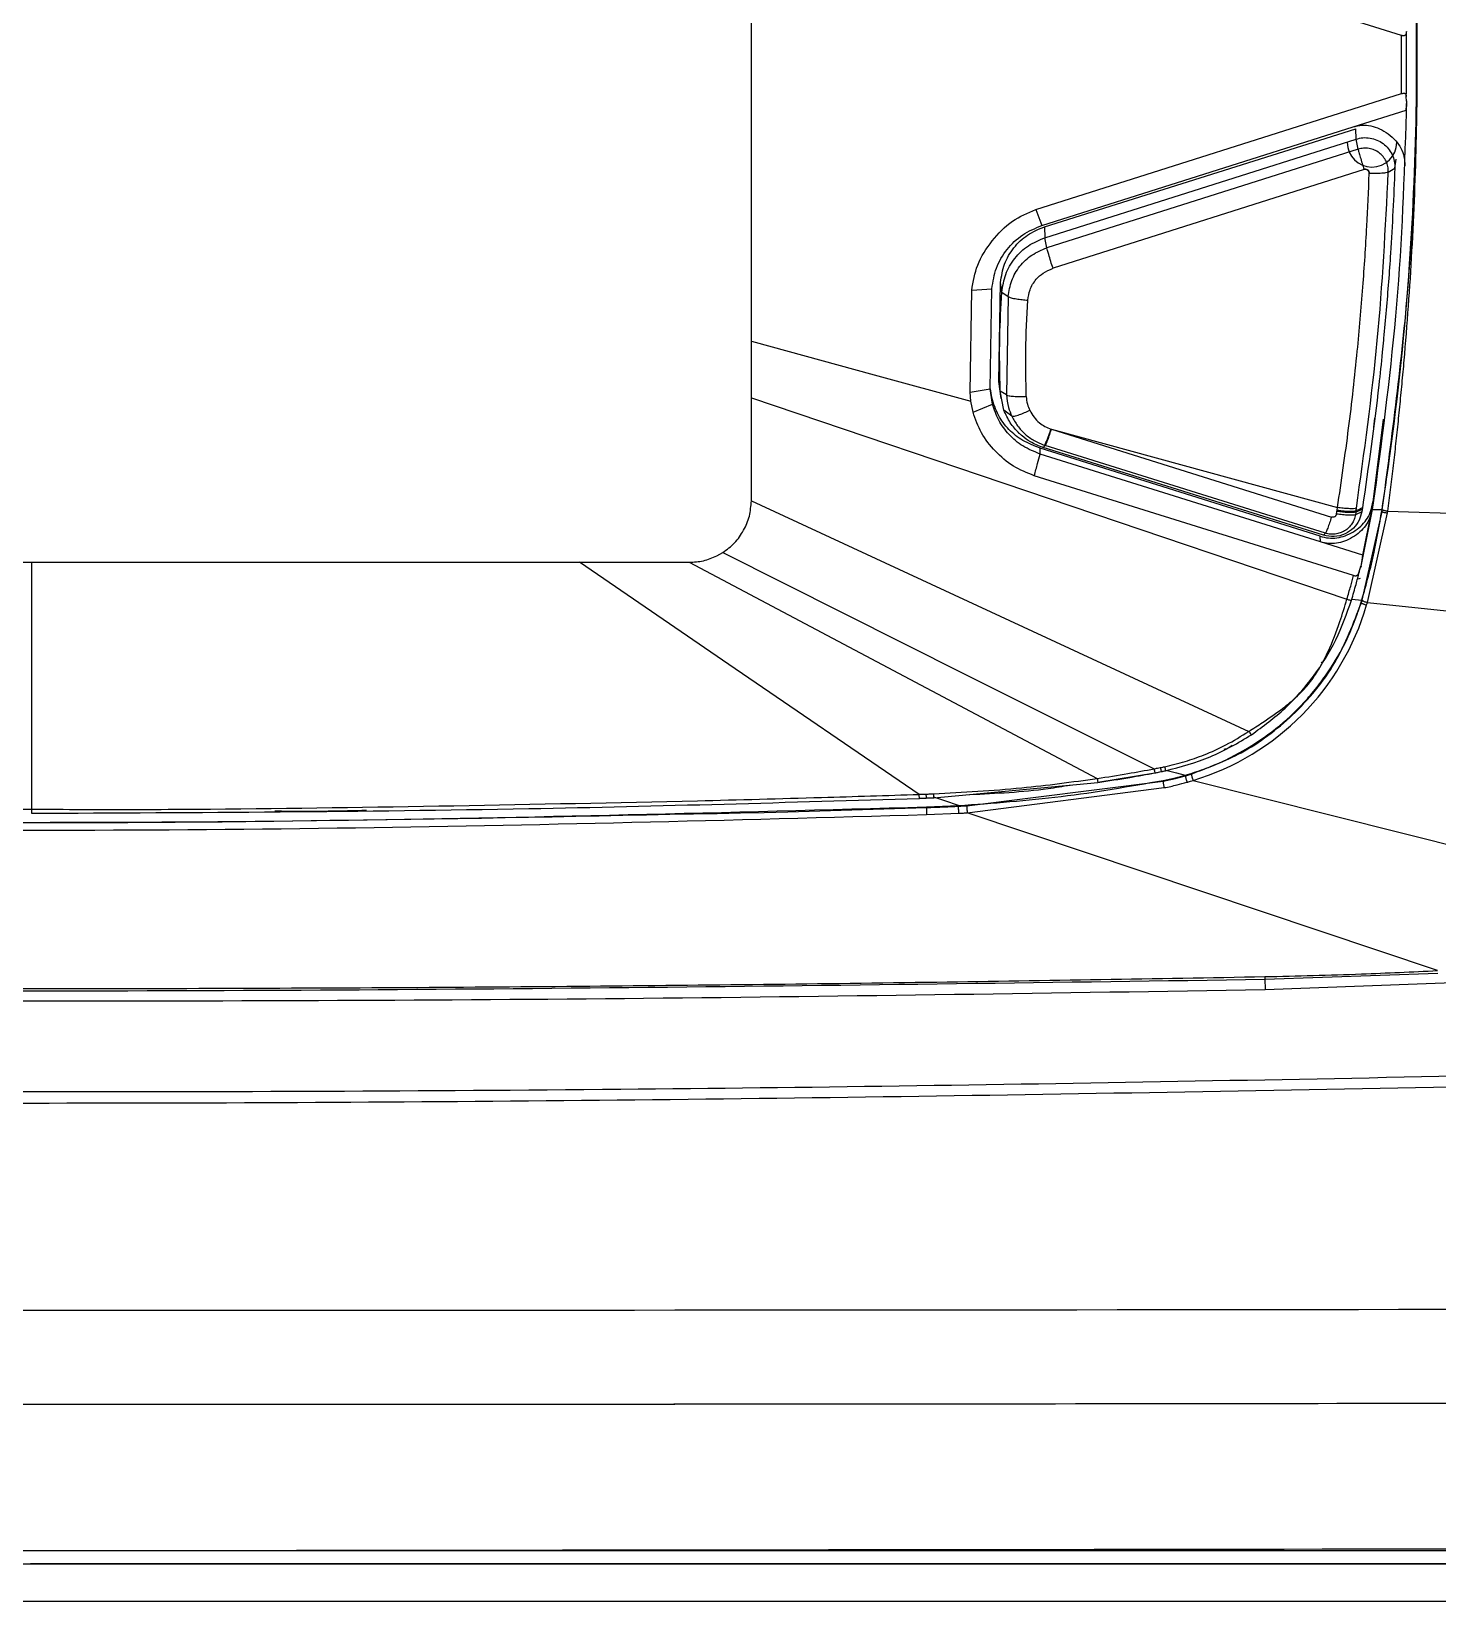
# Model space of a CAD drawing. Extents: x 412 to 492, y 622 to 766.
# Drawn here: x 452.147 to 454.979, y 642.759 to 645.922 of the extents above; entities that cross this region are included whole.
import ezdxf

# ---------------------------------------------------------------- set-up
doc = ezdxf.new("R2010")
doc.units = 0
doc.header["$MEASUREMENT"] = 0
doc.layers.add('1', color=4, linetype='Continuous')
doc.layers.add('GEOMETRY', color=4, linetype='Continuous', lineweight=25)

# ---------------------------------------------------------------- blocks, each defined once
blk = doc.blocks.new('2024 Beam 220V LL')
at = {"layer": 'GEOMETRY'}
for p, q in [((41.644, 2.5391), (41.644, 3.6623)), ((42.9535, 3.1551), (42.2923, 3.3625)), ((42.217, 2.8045), (42.9534, 3.0379)), ((42.9631, 3.0049), (42.964, 3.0231)), ((42.9635, 3.023), (42.9632, 3.0324)), ((42.8558, 2.9709), (42.9631, 3.0049)), ((42.229, 2.7721), (42.8558, 2.9709)), ((42.2345, 2.7696), (42.8613, 2.9668)), ((42.2353, 2.7477), (42.862, 2.9463)), ((42.862, 2.9463), (42.8613, 2.9668)), ((42.8659, 2.9259), (42.862, 2.9463)), ((42.8659, 2.9259), (42.2392, 2.7273)), ((42.8782, 2.8847), (42.2516, 2.686)), ((42.9269, 2.8799), (42.9401, 2.8877)), ((42.9401, 2.8877), (42.9424, 2.9058)), ((42.217, 2.8045), (42.229, 2.7721)), ((42.2345, 2.7696), (42.2353, 2.7477)), ((42.2392, 2.7273), (42.2353, 2.7477)), ((42.1427, 2.4582), (42.146, 2.6577)), ((42.1485, 2.6378), (42.146, 2.6577)), ((42.0846, 2.4363), (42.088, 2.6417)), ((42.088, 2.6417), (42.1285, 2.6447)), ((42.1252, 2.4435), (42.1285, 2.6447)), ((42.1485, 2.6378), (42.1613, 2.6289)), ((42.1613, 2.6289), (42.1581, 2.4309)), ((41.644, 2.4248), (41.644, 2.5391)), ((42.0846, 2.4363), (42.1252, 2.4435)), ((42.0861, 2.4182), (42.0846, 2.4363)), ((42.1298, 2.4122), (42.1252, 2.4435)), ((42.1252, 2.4435), (42.1252, 2.4435)), ((42.1282, 2.4254), (42.1256, 2.4429)), ((42.1452, 2.4385), (42.1427, 2.4582)), ((42.1441, 2.443), (42.1466, 2.4234)), ((42.1581, 2.4309), (42.1452, 2.4385)), ((42.1527, 2.4), (42.1452, 2.4385)), ((41.644, 2.2175), (41.644, 2.4248)), ((41.644, 2.4248), (42.8436, 2.0194)), ((42.0905, 2.396), (42.0861, 2.4182)), ((42.0905, 2.396), (42.1298, 2.4122)), ((42.1688, 2.3878), (42.1527, 2.4)), ((42.9166, 2.3819), (42.8957, 2.2153)), ((42.8977, 2.3661), (42.9, 2.3839)), ((42.2475, 2.3619), (42.2484, 2.3616)), ((42.2484, 2.3616), (42.8247, 2.2041)), ((42.2484, 2.3616), (42.8124, 2.1848)), ((42.2257, 2.3117), (42.2258, 2.3238)), ((42.79, 2.1348), (42.2257, 2.3117)), ((42.7894, 2.1461), (42.2258, 2.3238)), ((42.2321, 2.325), (42.2361, 2.3291)), ((42.7961, 2.1482), (42.2321, 2.325)), ((42.8001, 2.1523), (42.2361, 2.3291)), ((42.8567, 2.0668), (42.2139, 2.2682)), ((42.8949, 2.2004), (42.903, 2.2544)), ((41.644, 2.2175), (42.6459, 1.753)), ((42.8957, 2.2153), (42.8941, 2.203)), ((42.8949, 2.2105), (42.8957, 2.2153)), ((42.8226, 2.191), (42.8235, 2.1962)), ((42.8235, 2.1963), (42.8239, 2.199)), ((42.8239, 2.199), (42.8247, 2.2041)), ((42.8736, 2.1957), (42.8606, 2.1895)), ((42.8614, 2.1945), (42.8606, 2.1895)), ((42.8614, 2.1945), (42.8744, 2.2005)), ((42.8619, 2.1976), (42.8614, 2.1946)), ((42.872, 2.0857), (42.8949, 2.2004)), ((42.8742, 2.0172), (42.9142, 2.1961)), ((42.8747, 2.2028), (42.8744, 2.2005)), ((42.8749, 2.204), (42.8747, 2.2028)), ((42.8759, 2.1079), (42.8934, 2.1983)), ((42.8847, 2.0128), (42.925, 2.1931)), ((42.8949, 2.2004), (42.9143, 2.1998)), ((42.9139, 2.1975), (42.9142, 2.1961)), ((42.9255, 2.1965), (43.169, 2.1893)), ((42.7961, 2.1482), (42.8001, 2.1523)), ((42.79, 2.1348), (42.7894, 2.1461)), ((42.8759, 2.1079), (42.79, 2.1348)), ((39.0902, 2.0937), (40.194, 2.0937)), ((40.194, 2.0937), (41.2978, 2.0937)), ((40.194, 2.0937), (40.194, 1.5964)), ((41.2978, 2.0937), (41.519, 2.0937)), ((41.519, 2.0937), (42.3406, 1.6582)), ((41.5746, 2.1067), (41.5863, 2.1132)), ((42.8704, 2.0611), (42.866, 2.0599)), ((42.8664, 2.0675), (42.8713, 2.0859)), ((42.8664, 2.0661), (42.8667, 2.0675)), ((42.8685, 2.0743), (42.8717, 2.0858)), ((42.8533, 2.0192), (42.8735, 2.0171)), ((42.8724, 2.0136), (42.8735, 2.0172)), ((42.8724, 2.0136), (42.8727, 2.0122)), ((42.8847, 2.0128), (43.582, 1.9389)), ((42.0117, 1.6191), (42.3421, 1.6501)), ((42.078, 1.6034), (42.4735, 1.653)), ((42.3419, 1.6505), (42.4566, 1.6699)), ((42.4566, 1.6699), (42.4693, 1.6724)), ((42.4693, 1.6724), (42.4782, 1.6742)), ((42.4735, 1.653), (42.4734, 1.6544)), ((42.518, 1.665), (42.5181, 1.6636)), ((42.5336, 1.6542), (43.778, 1.3409)), ((41.9825, 1.6185), (41.996, 1.6189)), ((41.9826, 1.6181), (41.996, 1.6185)), ((41.996, 1.6198), (41.996, 1.6185)), ((41.996, 1.6189), (42.0117, 1.6195)), ((41.996, 1.6185), (42.0117, 1.6191)), ((42.0787, 1.5891), (42.4758, 1.6397)), ((41.7174, 1.591), (41.9966, 1.5997)), ((41.9966, 1.6009), (42.0613, 1.6037)), ((41.9966, 1.6009), (41.9966, 1.5996)), ((41.9971, 1.5853), (42.062, 1.5881)), ((42.0613, 1.6024), (42.0613, 1.6037)), ((43.0261, 1.2712), (42.0787, 1.5891)), ((42.6784, 1.2536), (43.0266, 1.2658)), ((42.6784, 1.2548), (42.6787, 1.233)), ((42.6787, 1.233), (43.0929, 1.2488)), ((77.49, 0), (2.898, 0))]:
    blk.add_line(p, q, dxfattribs=at)
at = {"layer": 'GEOMETRY', "flags": 128}
for points in [[(41.644, 2.5391), (41.8916, 2.4714), (42.0861, 2.4182)], [(42.1287, 2.4207), (42.1284, 2.4234), (42.1282, 2.4254)], [(42.9175, 2.3692), (42.9068, 2.2887), (42.8941, 2.203)], [(42.925, 2.1931), (42.9253, 2.195), (42.9255, 2.1965)], [(41.9822, 1.6262), (41.599, 1.888), (41.2978, 2.0937)], [(41.5863, 2.1132), (42.0728, 1.8693), (42.455, 1.6776)], [(42.872, 2.0857), (42.8717, 2.0841), (42.8717, 2.084), (42.8717, 2.084), (42.8717, 2.0839), (42.8717, 2.0839), (42.8717, 2.0839), (42.8717, 2.0839), (42.8717, 2.0839), (42.8717, 2.0839), (42.8717, 2.084), (42.8717, 2.084), (42.8717, 2.084), (42.8717, 2.084), (42.8717, 2.084), (42.8717, 2.084), (42.8717, 2.084), (42.8717, 2.084), (42.8717, 2.084), (42.8717, 2.084), (42.8717, 2.084), (42.872, 2.0856), (42.8734, 2.0936), (42.8759, 2.1079)], [(42.4789, 1.6748), (42.5006, 1.6694), (42.518, 1.665)], [(42.0613, 1.6037), (42.0336, 1.613), (42.0118, 1.6203)]]:
    blk.add_lwpolyline(points, dxfattribs=at)
at = {"layer": 'GEOMETRY'}
for centre, radius, start, end in [((42.894, 2.94), 0.05, 180.4509, 359.5491), ((42.3828, 2.1529), 0.521, 286.8243, 343.8241)]:
    blk.add_arc(centre, radius, start, end, dxfattribs=at)
for points, knots in [([(42.9143, 2.1998), (42.9192, 2.2327), (42.9438, 2.397), (42.9717, 2.671), (42.9865, 3.022), (42.9817, 3.3506), (42.9598, 3.6801), (42.9296, 3.8989), (42.9144, 4.0084)], [0, 0, 0, 0, 0.054879, 0.274509, 0.454772, 0.635035, 0.817517, 1, 1, 1, 1]), ([(42.9258, 4.0059), (42.9321, 3.9604), (42.9494, 3.8366), (42.9685, 3.6277), (42.9807, 3.3936), (42.9853, 3.1712), (42.9842, 2.9562), (42.9761, 2.7379), (42.9644, 2.5709), (42.9551, 2.4654), (42.9506, 2.4185), (42.9459, 2.3724), (42.9411, 2.3273), (42.9361, 2.2833), (42.9309, 2.2398), (42.9273, 2.211), (42.9255, 2.1965)], [0, 0, 0, 0, 0.076014, 0.206528, 0.346511, 0.463479, 0.574264, 0.701983, 0.824547, 0.851025, 0.877046, 0.902575, 0.927576, 0.952015, 0.975856, 1, 1, 1, 1]), ([(42.9534, 3.0379), (42.9536, 3.0598), (42.9539, 3.0988), (42.9537, 3.1379), (42.9535, 3.1551)], [0, 0, 0, 0, 0.5600783, 1, 1, 1, 1]), ([(42.9633, 3.1633), (42.9632, 3.1617), (42.9631, 3.1594), (42.962, 3.1569), (42.9609, 3.1557), (42.9594, 3.1548), (42.9577, 3.1544), (42.9557, 3.1546), (42.9543, 3.1549), (42.9535, 3.1551)], [0, 0, 0, 0, 0.3231702, 0.4508779, 0.5616303, 0.662701, 0.7634824, 0.8734409, 1, 1, 1, 1]), ([(42.9632, 3.0324), (42.9634, 3.0568), (42.9638, 3.1005), (42.9635, 3.1441), (42.9633, 3.1633)], [0, 0, 0, 0, 0.5599992, 1, 1, 1, 1]), ([(42.9534, 3.0379), (42.9542, 3.0381), (42.9556, 3.0385), (42.9576, 3.0387), (42.9593, 3.0386), (42.9608, 3.038), (42.9618, 3.0371), (42.963, 3.0353), (42.9631, 3.0336), (42.9632, 3.0324)], [0, 0, 0, 0, 0.126596, 0.236565, 0.337336, 0.438383, 0.549112, 0.676807, 1, 1, 1, 1]), ([(42.8559, 2.9709), (42.8618, 2.9723), (42.8735, 2.9752), (42.892, 2.9737), (42.91, 2.9676), (42.9269, 2.9571), (42.9419, 2.9439), (42.953, 2.9283), (42.9595, 2.9109), (42.9599, 2.8988), (42.9601, 2.8926)], [0, 0, 0, 0, 0.1208111, 0.2387368, 0.3617759, 0.4970231, 0.633268, 0.7573899, 0.8768602, 1, 1, 1, 1]), ([(42.862, 2.9463), (42.8666, 2.9474), (42.8758, 2.9497), (42.8903, 2.9489), (42.9042, 2.9449), (42.9168, 2.9376), (42.9272, 2.9276), (42.9349, 2.9155), (42.9396, 2.9019), (42.9399, 2.8924), (42.9401, 2.8877)], [0, 0, 0, 0, 0.12342, 0.248772, 0.374278, 0.49979, 0.625254, 0.750815, 0.87631, 1, 1, 1, 1]), ([(42.9269, 2.8799), (42.9268, 2.8836), (42.9266, 2.8911), (42.9228, 2.9017), (42.9169, 2.9112), (42.9088, 2.919), (42.899, 2.9247), (42.8882, 2.9278), (42.8768, 2.9285), (42.8696, 2.9268), (42.8659, 2.9259)], [0, 0, 0, 0, 0.125173, 0.250025, 0.374678, 0.499731, 0.625266, 0.750309, 0.874795, 1, 1, 1, 1]), ([(42.8659, 2.9259), (42.8664, 2.9241), (42.8673, 2.9203), (42.8703, 2.9102), (42.874, 2.8979), (42.8767, 2.8893), (42.8781, 2.8851)], [0, 0, 0, 0, 0.242389, 0.49942, 0.756766, 1, 1, 1, 1]), ([(42.8627, 2.2027), (42.8783, 2.3151), (42.9096, 2.5399), (42.9212, 2.7666), (42.9269, 2.8799)], [0, 0, 0, 0, 0.499999, 1, 1, 1, 1]), ([(42.9401, 2.8877), (42.9376, 2.8305), (42.9342, 2.7542), (42.926, 2.64), (42.921, 2.5817), (42.9165, 2.5344), (42.9134, 2.503), (42.9016, 2.3902), (42.8867, 2.2862), (42.8749, 2.204)], [0, 0, 0, 0, 0.250008, 0.333579, 0.500021, 0.505134, 0.541164, 0.637719, 1, 1, 1, 1]), ([(42.8891, 2.8769), (42.8889, 2.8781), (42.8887, 2.8807), (42.8864, 2.8837), (42.883, 2.8855), (42.88, 2.8857), (42.8784, 2.8852), (42.8781, 2.8851)], [0, 0, 0, 0, 0.230476, 0.471483, 0.689086, 0.930616, 1, 1, 1, 1]), ([(42.8781, 2.8851), (42.8781, 2.8851), (42.8781, 2.8849), (42.8782, 2.8847), (42.8782, 2.8847)], [0, 0, 0, 0, 0.5606702, 1, 1, 1, 1]), ([(42.8787, 2.8848), (42.8786, 2.8848), (42.8784, 2.8847), (42.8783, 2.8847), (42.8782, 2.8847)], [0, 0, 0, 0, 0.562859, 1, 1, 1, 1]), ([(42.8885, 2.8769), (42.8883, 2.8782), (42.888, 2.8809), (42.8853, 2.8836), (42.882, 2.8851), (42.8798, 2.8849), (42.8787, 2.8848)], [0, 0, 0, 0, 0.272959, 0.548881, 0.769308, 1, 1, 1, 1]), ([(42.9269, 2.8799), (42.9254, 2.8793), (42.9222, 2.8781), (42.9121, 2.8771), (42.9005, 2.8767), (42.8928, 2.8768), (42.8891, 2.8769)], [0, 0, 0, 0, 0.27274, 0.561213, 0.786548, 1, 1, 1, 1]), ([(42.8247, 2.2041), (42.8324, 2.2572), (42.8477, 2.362), (42.8641, 2.5101), (42.8759, 2.6459), (42.8838, 2.7652), (42.887, 2.8416), (42.8885, 2.8769)], [0, 0, 0, 0, 0.238279, 0.469602, 0.661093, 0.842947, 1, 1, 1, 1]), ([(42.8891, 2.8769), (42.889, 2.8769), (42.8888, 2.8769), (42.8886, 2.8769), (42.8885, 2.8769)], [0, 0, 0, 0, 0.56056, 1, 1, 1, 1]), ([(42.088, 2.6417), (42.0909, 2.659), (42.0969, 2.6952), (42.128, 2.7422), (42.1668, 2.7831), (42.2007, 2.7975), (42.2171, 2.8044)], [0, 0, 0, 0, 0.240002, 0.500788, 0.760121, 1, 1, 1, 1]), ([(42.1285, 2.6447), (42.1307, 2.659), (42.1351, 2.6874), (42.1575, 2.7251), (42.189, 2.7555), (42.2157, 2.7666), (42.229, 2.7721)], [0, 0, 0, 0, 0.250751, 0.501718, 0.752023, 1, 1, 1, 1]), ([(42.146, 2.6577), (42.1479, 2.6702), (42.1518, 2.6952), (42.1715, 2.7282), (42.1992, 2.755), (42.2227, 2.7647), (42.2345, 2.7696)], [0, 0, 0, 0, 0.249819, 0.499576, 0.749298, 1, 1, 1, 1]), ([(42.1485, 2.6378), (42.1503, 2.65), (42.1542, 2.6746), (42.1735, 2.7069), (42.2006, 2.7335), (42.2238, 2.7429), (42.2353, 2.7477)], [0, 0, 0, 0, 0.249176, 0.499918, 0.750666, 1, 1, 1, 1]), ([(42.1613, 2.6289), (42.1631, 2.6399), (42.1665, 2.6618), (42.1837, 2.6909), (42.2081, 2.7144), (42.2288, 2.723), (42.2392, 2.7273)], [0, 0, 0, 0, 0.25078, 0.500078, 0.749307, 1, 1, 1, 1]), ([(42.2516, 2.686), (42.25, 2.6907), (42.2469, 2.7005), (42.2431, 2.7131), (42.2405, 2.7224), (42.2396, 2.7257), (42.2392, 2.7273)], [0, 0, 0, 0, 0.272774, 0.561782, 0.787221, 1, 1, 1, 1]), ([(42.2009, 2.6219), (42.202, 2.6289), (42.2043, 2.6441), (42.2158, 2.663), (42.2321, 2.6779), (42.2448, 2.6832), (42.2516, 2.686)], [0, 0, 0, 0, 0.245846, 0.529993, 0.7486, 1, 1, 1, 1]), ([(42.1452, 2.4385), (42.1444, 2.475), (42.1431, 2.5414), (42.1468, 2.6078), (42.1485, 2.6378)], [0, 0, 0, 0, 0.548568, 1, 1, 1, 1]), ([(42.1613, 2.6289), (42.1629, 2.6281), (42.1663, 2.6265), (42.177, 2.6244), (42.1891, 2.6228), (42.197, 2.6222), (42.2009, 2.6219)], [0, 0, 0, 0, 0.2726714, 0.5618111, 0.7873278, 1, 1, 1, 1]), ([(42.1977, 2.4278), (42.197, 2.4585), (42.1956, 2.5233), (42.1991, 2.588), (42.2009, 2.6219)], [0, 0, 0, 0, 0.475047, 1, 1, 1, 1]), ([(42.2258, 2.3239), (42.2138, 2.3284), (42.1906, 2.3372), (42.1617, 2.3603), (42.1398, 2.39), (42.1321, 2.4133), (42.1282, 2.4254)], [0, 0, 0, 0, 0.258669, 0.500001, 0.741333, 1, 1, 1, 1]), ([(42.1298, 2.4122), (42.1296, 2.4133), (42.1293, 2.4162), (42.1289, 2.4191), (42.1287, 2.4207)], [0, 0, 0, 0, 0.405031, 1, 1, 1, 1]), ([(42.2258, 2.3118), (42.2138, 2.3166), (42.1904, 2.3259), (42.1622, 2.3503), (42.1409, 2.3791), (42.1335, 2.4012), (42.1298, 2.4122)], [0, 0, 0, 0, 0.265452, 0.517595, 0.760286, 1, 1, 1, 1]), ([(42.1581, 2.4309), (42.1594, 2.4303), (42.1623, 2.4292), (42.1719, 2.4281), (42.1841, 2.4275), (42.1933, 2.4277), (42.1977, 2.4278)], [0, 0, 0, 0, 0.242564, 0.50001, 0.75745, 1, 1, 1, 1]), ([(42.1581, 2.4309), (42.1589, 2.4223), (42.1603, 2.4073), (42.1663, 2.3936), (42.1688, 2.3878)], [0, 0, 0, 0, 0.574113, 1, 1, 1, 1]), ([(42.1977, 2.4278), (42.1982, 2.4226), (42.199, 2.4129), (42.2029, 2.404), (42.2047, 2.3999)], [0, 0, 0, 0, 0.5368954, 1, 1, 1, 1]), ([(42.2139, 2.2682), (42.1994, 2.274), (42.1702, 2.2855), (42.1347, 2.3165), (42.1056, 2.3531), (42.0955, 2.3819), (42.0905, 2.396)], [0, 0, 0, 0, 0.250075, 0.504439, 0.757009, 1, 1, 1, 1]), ([(42.2321, 2.325), (42.2316, 2.3251), (42.2226, 2.328), (42.2076, 2.3349), (42.1931, 2.345), (42.1861, 2.3511), (42.1844, 2.3527), (42.1839, 2.3531), (42.1838, 2.3533), (42.1769, 2.3598), (42.1643, 2.3743), (42.1566, 2.3915), (42.1527, 2.4)], [0, 0, 0, 0, 0.0133205, 0.2496474, 0.4340045, 0.4817382, 0.4942475, 0.4976579, 0.4986519, 0.4991717, 0.7490826, 1, 1, 1, 1]), ([(42.1688, 2.3878), (42.1702, 2.3877), (42.1732, 2.3877), (42.183, 2.3907), (42.194, 2.395), (42.2012, 2.3983), (42.2047, 2.3999)], [0, 0, 0, 0, 0.27265, 0.561816, 0.787349, 1, 1, 1, 1]), ([(42.1688, 2.3878), (42.1724, 2.3812), (42.1796, 2.3681), (42.1951, 2.3515), (42.2134, 2.3379), (42.2276, 2.3323), (42.2346, 2.3296)], [0, 0, 0, 0, 0.247789, 0.498232, 0.74921, 1, 1, 1, 1]), ([(42.2047, 2.3999), (42.2104, 2.3906), (42.2209, 2.3736), (42.2392, 2.3655), (42.2475, 2.3619)], [0, 0, 0, 0, 0.545484, 1, 1, 1, 1]), ([(42.2346, 2.3296), (42.2352, 2.3304), (42.2364, 2.3321), (42.2399, 2.3406), (42.2438, 2.351), (42.2463, 2.3583), (42.2475, 2.3619)], [0, 0, 0, 0, 0.272791, 0.5617732, 0.7871991, 1, 1, 1, 1]), ([(42.2361, 2.3291), (42.2367, 2.3299), (42.2378, 2.3316), (42.2411, 2.3402), (42.2449, 2.3506), (42.2473, 2.358), (42.2484, 2.3616)], [0, 0, 0, 0, 0.27281, 0.561801, 0.787221, 1, 1, 1, 1]), ([(42.2139, 2.2682), (42.2161, 2.2764), (42.2201, 2.2908), (42.224, 2.3054), (42.2258, 2.3117)], [0, 0, 0, 0, 0.559997, 1, 1, 1, 1]), ([(42.2346, 2.3296), (42.2349, 2.3295), (42.2354, 2.3293), (42.2359, 2.3292), (42.2361, 2.3291)], [0, 0, 0, 0, 0.5599839, 1, 1, 1, 1]), ([(41.5863, 2.1132), (41.5947, 2.1194), (41.6114, 2.1319), (41.6294, 2.1576), (41.6417, 2.1864), (41.6432, 2.2071), (41.644, 2.2175)], [0, 0, 0, 0, 0.250407, 0.499622, 0.748892, 1, 1, 1, 1]), ([(42.7894, 2.1461), (42.7951, 2.1447), (42.8062, 2.1419), (42.8236, 2.1424), (42.8407, 2.1468), (42.8568, 2.155), (42.8714, 2.1656), (42.883, 2.1787), (42.8913, 2.1938), (42.8937, 2.2049), (42.8949, 2.2105)], [0, 0, 0, 0, 0.1246724, 0.2454911, 0.3688379, 0.5007281, 0.6323178, 0.755346, 0.8757898, 1, 1, 1, 1]), ([(42.8934, 2.1983), (42.8922, 2.1927), (42.8897, 2.1818), (42.8814, 2.1669), (42.8698, 2.1541), (42.8552, 2.1437), (42.8393, 2.1358), (42.8228, 2.1315), (42.806, 2.1309), (42.7954, 2.1335), (42.79, 2.1349)], [0, 0, 0, 0, 0.125058, 0.246648, 0.371445, 0.505645, 0.63758, 0.760092, 0.878838, 1, 1, 1, 1]), ([(42.8736, 2.1957), (42.8721, 2.1898), (42.869, 2.1776), (42.8571, 2.1618), (42.8398, 2.1497), (42.8181, 2.1438), (42.8033, 2.1468), (42.7961, 2.1482)], [0, 0, 0, 0, 0.1779997, 0.3685246, 0.5635688, 0.7895904, 1, 1, 1, 1]), ([(42.8606, 2.1895), (42.8599, 2.1862), (42.8584, 2.1797), (42.8537, 2.1708), (42.8472, 2.1631), (42.8392, 2.1569), (42.83, 2.1525), (42.8201, 2.1502), (42.8099, 2.1499), (42.8034, 2.1515), (42.8001, 2.1523)], [0, 0, 0, 0, 0.125204, 0.249841, 0.374611, 0.499647, 0.624734, 0.749671, 0.87456, 1, 1, 1, 1]), ([(42.8124, 2.1848), (42.8111, 2.1808), (42.8084, 2.1725), (42.8047, 2.1621), (42.8016, 2.1545), (42.8006, 2.1531), (42.8001, 2.1523)], [0, 0, 0, 0, 0.236343, 0.49119, 0.750833, 1, 1, 1, 1]), ([(42.8226, 2.191), (42.8225, 2.1905), (42.8223, 2.1893), (42.8214, 2.1878), (42.8203, 2.1866), (42.819, 2.1855), (42.8175, 2.1848), (42.8158, 2.1844), (42.8141, 2.1844), (42.813, 2.1846), (42.8124, 2.1848)], [0, 0, 0, 0, 0.128327, 0.255006, 0.378917, 0.50076, 0.625313, 0.746325, 0.873901, 1, 1, 1, 1]), ([(42.8606, 2.1895), (42.8592, 2.1891), (42.8564, 2.1883), (42.8471, 2.1884), (42.8354, 2.1892), (42.8268, 2.1905), (42.8226, 2.191)], [0, 0, 0, 0, 0.2498292, 0.5094459, 0.7639318, 1, 1, 1, 1]), ([(42.8615, 2.1949), (42.8599, 2.1945), (42.8567, 2.1936), (42.8465, 2.1938), (42.8349, 2.1947), (42.8272, 2.1958), (42.8235, 2.1963)], [0, 0, 0, 0, 0.27299, 0.561731, 0.78701, 1, 1, 1, 1]), ([(42.8239, 2.199), (42.8287, 2.1983), (42.8386, 2.197), (42.8504, 2.1963), (42.8585, 2.1966), (42.8608, 2.1972), (42.8619, 2.1976)], [0, 0, 0, 0, 0.27299, 0.56173, 0.78701, 1, 1, 1, 1]), ([(42.8627, 2.2027), (42.8611, 2.2023), (42.858, 2.2014), (42.8477, 2.2016), (42.8361, 2.2025), (42.8284, 2.2035), (42.8247, 2.2041)], [0, 0, 0, 0, 0.2729895, 0.5617303, 0.7870099, 1, 1, 1, 1]), ([(42.8619, 2.1976), (42.8643, 2.1987), (42.8686, 2.2008), (42.873, 2.203), (42.8749, 2.204)], [0, 0, 0, 0, 0.559999, 1, 1, 1, 1]), ([(42.8619, 2.1976), (42.862, 2.1986), (42.8623, 2.2003), (42.8626, 2.2019), (42.8627, 2.2027)], [0, 0, 0, 0, 0.560001, 1, 1, 1, 1]), ([(42.8735, 2.0173), (42.8781, 2.0334), (42.8872, 2.0655), (42.9014, 2.1255), (42.9091, 2.1697), (42.9139, 2.1975)], [0, 0, 0, 0, 0.2709876, 0.5419751, 1, 1, 1, 1]), ([(42.8744, 2.2005), (42.8742, 2.1996), (42.874, 2.198), (42.8737, 2.1964), (42.8736, 2.1957)], [0, 0, 0, 0, 0.56, 1, 1, 1, 1]), ([(42.8941, 2.203), (42.894, 2.2021), (42.8937, 2.2005), (42.8935, 2.199), (42.8934, 2.1983)], [0, 0, 0, 0, 0.56, 1, 1, 1, 1]), ([(42.8941, 2.203), (42.8943, 2.2024), (42.8945, 2.2015), (42.8947, 2.2008), (42.8947, 2.2007)], [0, 0, 0, 0, 0.7353037, 1, 1, 1, 1]), ([(42.8947, 2.2007), (42.8948, 2.2006), (42.8948, 2.2005), (42.8948, 2.2004), (42.8949, 2.2004)], [0, 0, 0, 0, 0.560667, 1, 1, 1, 1]), ([(42.9143, 2.1998), (42.9142, 2.1994), (42.9141, 2.1986), (42.9139, 2.1978), (42.9139, 2.1975)], [0, 0, 0, 0, 0.56, 1, 1, 1, 1]), ([(42.9142, 2.1961), (42.9143, 2.1967), (42.9145, 2.1979), (42.9147, 2.199), (42.9147, 2.1995)], [0, 0, 0, 0, 0.56, 1, 1, 1, 1]), ([(42.9142, 2.196), (42.9144, 2.1958), (42.9147, 2.1955), (42.9161, 2.195), (42.9175, 2.1945), (42.9192, 2.1941), (42.9217, 2.1936), (42.9237, 2.1933), (42.925, 2.1931)], [0, 0, 0, 0, 0.238571, 0.367752, 0.499918, 0.632095, 0.761312, 1, 1, 1, 1]), ([(42.9255, 2.1966), (42.9246, 2.1967), (42.9226, 2.197), (42.9197, 2.1976), (42.9171, 2.1983), (42.9152, 2.199), (42.9149, 2.1994), (42.9147, 2.1996)], [0, 0, 0, 0, 0.176065, 0.366658, 0.563819, 0.791042, 1, 1, 1, 1]), ([(41.519, 2.0937), (41.5286, 2.0942), (41.5479, 2.0952), (41.5657, 2.1029), (41.5746, 2.1067)], [0, 0, 0, 0, 0.497812, 1, 1, 1, 1]), ([(42.8436, 2.0194), (42.8461, 2.0282), (42.8507, 2.044), (42.8549, 2.0599), (42.8567, 2.0668)], [0, 0, 0, 0, 0.559992, 1, 1, 1, 1]), ([(42.8529, 2.0176), (42.8559, 2.0281), (42.8614, 2.047), (42.8663, 2.066), (42.8685, 2.0743)], [0, 0, 0, 0, 0.559999, 1, 1, 1, 1]), ([(42.8685, 2.0743), (42.8679, 2.0729), (42.8667, 2.07), (42.8641, 2.0671), (42.8619, 2.0658), (42.8607, 2.0659), (42.8589, 2.0662), (42.8575, 2.0666), (42.8567, 2.0668)], [0, 0, 0, 0, 0.316883, 0.653306, 0.672091, 0.770532, 0.873116, 1, 1, 1, 1]), ([(42.518, 1.665), (42.5243, 1.6668), (42.5431, 1.6724), (42.5737, 1.6837), (42.6213, 1.7054), (42.6663, 1.7324), (42.7182, 1.7721), (42.7559, 1.8085), (42.789, 1.8487), (42.8179, 1.8898), (42.8485, 1.944), (42.8644, 1.9902), (42.8724, 2.0136)], [0, 0, 0, 0, 0.037654, 0.113001, 0.18835, 0.339368, 0.414716, 0.565736, 0.641084, 0.716432, 0.856779, 1, 1, 1, 1]), ([(42.5301, 1.6671), (42.5643, 1.68), (42.6386, 1.7081), (42.739, 1.7843), (42.825, 1.8871), (42.857, 1.9709), (42.8727, 2.0122)], [0, 0, 0, 0, 0.215164, 0.468637, 0.738455, 1, 1, 1, 1]), ([(42.6459, 1.753), (42.6552, 1.759), (42.6784, 1.7741), (42.7117, 1.797), (42.7426, 1.8224), (42.7663, 1.8473), (42.7874, 1.8774), (42.8095, 1.9197), (42.8283, 1.9686), (42.839, 2.0043), (42.8436, 2.0194)], [0, 0, 0, 0, 0.096356, 0.241432, 0.352651, 0.444114, 0.541341, 0.672856, 0.861717, 1, 1, 1, 1]), ([(42.6514, 1.7463), (42.6746, 1.7634), (42.7211, 1.7976), (42.7779, 1.8631), (42.8242, 1.9363), (42.8433, 1.9905), (42.8529, 2.0176)], [0, 0, 0, 0, 0.24998, 0.499983, 0.749945, 1, 1, 1, 1]), ([(42.8436, 2.0194), (42.8447, 2.0191), (42.8471, 2.0183), (42.8502, 2.0176), (42.8524, 2.0173), (42.8527, 2.0175), (42.8529, 2.0176)], [0, 0, 0, 0, 0.240754, 0.499997, 0.75924, 1, 1, 1, 1]), ([(42.8727, 2.0122), (42.873, 2.0131), (42.8735, 2.0148), (42.874, 2.0164), (42.8742, 2.0172)], [0, 0, 0, 0, 0.56, 1, 1, 1, 1]), ([(42.8727, 2.0122), (42.8729, 2.0119), (42.8732, 2.0116), (42.8745, 2.0109), (42.8759, 2.0102), (42.8776, 2.0096), (42.88, 2.0087), (42.8819, 2.0081), (42.8832, 2.0078)], [0, 0, 0, 0, 0.238641, 0.36784, 0.500009, 0.632177, 0.761372, 1, 1, 1, 1]), ([(42.8742, 2.0172), (42.8743, 2.017), (42.8745, 2.0167), (42.8759, 2.0159), (42.8782, 2.0149), (42.8813, 2.0138), (42.8836, 2.0131), (42.8847, 2.0128)], [0, 0, 0, 0, 0.176082, 0.3666831, 0.5638444, 0.7910627, 1, 1, 1, 1]), ([(42.8832, 2.0078), (42.8835, 2.0087), (42.884, 2.0104), (42.8845, 2.0121), (42.8847, 2.0128)], [0, 0, 0, 0, 0.56, 1, 1, 1, 1]), ([(42.7921, 1.8903), (42.7945, 1.8928), (42.7995, 1.8982), (42.802, 1.905), (42.8034, 1.9086)], [0, 0, 0, 0, 0.473122, 1, 1, 1, 1]), ([(42.4763, 1.6818), (42.4902, 1.6851), (42.5171, 1.6915), (42.5585, 1.7063), (42.6019, 1.7257), (42.6308, 1.7436), (42.6459, 1.753)], [0, 0, 0, 0, 0.230861, 0.448508, 0.711246, 1, 1, 1, 1]), ([(42.4783, 1.6738), (42.5089, 1.6818), (42.5701, 1.6978), (42.6243, 1.7301), (42.6514, 1.7463)], [0, 0, 0, 0, 0.500004, 1, 1, 1, 1]), ([(42.6459, 1.753), (42.6467, 1.7519), (42.6483, 1.7496), (42.6501, 1.7473), (42.6511, 1.7462), (42.6513, 1.7462), (42.6514, 1.7463)], [0, 0, 0, 0, 0.270761, 0.562005, 0.78888, 1, 1, 1, 1]), ([(42.5966, 1.717), (42.5992, 1.7178), (42.6051, 1.7195), (42.6099, 1.7234), (42.6126, 1.7256)], [0, 0, 0, 0, 0.441449, 1, 1, 1, 1]), ([(42.3406, 1.6582), (42.3613, 1.6614), (42.3995, 1.6673), (42.4375, 1.6744), (42.455, 1.6776)], [0, 0, 0, 0, 0.540405, 1, 1, 1, 1]), ([(42.455, 1.6776), (42.4573, 1.6781), (42.4616, 1.6789), (42.4658, 1.6797), (42.4677, 1.68)], [0, 0, 0, 0, 0.5551926, 1, 1, 1, 1]), ([(42.455, 1.6776), (42.4553, 1.6763), (42.4558, 1.6737), (42.4564, 1.6709), (42.4567, 1.6695), (42.4568, 1.6695), (42.4568, 1.6695)], [0, 0, 0, 0, 0.271035, 0.562132, 0.788845, 1, 1, 1, 1]), ([(42.4677, 1.68), (42.4693, 1.6804), (42.4722, 1.6809), (42.4751, 1.6815), (42.4763, 1.6818)], [0, 0, 0, 0, 0.560033, 1, 1, 1, 1]), ([(42.4677, 1.68), (42.4679, 1.6788), (42.4685, 1.6761), (42.4691, 1.6733), (42.4694, 1.6719), (42.4695, 1.672), (42.4695, 1.672)], [0, 0, 0, 0, 0.2710624, 0.5621947, 0.7889021, 1, 1, 1, 1]), ([(42.4763, 1.6818), (42.4766, 1.6805), (42.4772, 1.6779), (42.4779, 1.6751), (42.4783, 1.6737), (42.4783, 1.6738), (42.4783, 1.6738)], [0, 0, 0, 0, 0.2706677, 0.5616872, 0.7885578, 1, 1, 1, 1]), ([(42.0114, 1.6273), (42.0706, 1.6304), (42.1807, 1.6364), (42.2901, 1.6513), (42.3406, 1.6582)], [0, 0, 0, 0, 0.537262, 1, 1, 1, 1]), ([(42.0613, 1.6037), (42.1304, 1.6086), (42.2687, 1.6185), (42.4052, 1.6424), (42.4734, 1.6544)], [0, 0, 0, 0, 0.499906, 1, 1, 1, 1]), ([(42.3406, 1.6582), (42.3408, 1.6569), (42.3412, 1.6542), (42.3417, 1.6515), (42.342, 1.6501), (42.342, 1.6501), (42.3421, 1.6501)], [0, 0, 0, 0, 0.271058, 0.562127, 0.788822, 1, 1, 1, 1]), ([(42.3421, 1.6501), (42.3635, 1.6535), (42.4019, 1.6594), (42.44, 1.6664), (42.4568, 1.6695)], [0, 0, 0, 0, 0.559998, 1, 1, 1, 1]), ([(42.4568, 1.6695), (42.4592, 1.67), (42.4634, 1.6708), (42.4676, 1.6716), (42.4695, 1.672)], [0, 0, 0, 0, 0.559997, 1, 1, 1, 1]), ([(42.4695, 1.672), (42.4712, 1.6723), (42.4741, 1.6729), (42.477, 1.6735), (42.4783, 1.6738)], [0, 0, 0, 0, 0.559999, 1, 1, 1, 1]), ([(42.4734, 1.6544), (42.4817, 1.6561), (42.4967, 1.6592), (42.5115, 1.6632), (42.518, 1.665)], [0, 0, 0, 0, 0.555394, 1, 1, 1, 1]), ([(42.4735, 1.653), (42.4817, 1.6547), (42.4967, 1.6577), (42.5115, 1.6617), (42.5181, 1.6636)], [0, 0, 0, 0, 0.550131, 1, 1, 1, 1]), ([(42.4758, 1.6397), (42.4756, 1.6406), (42.4752, 1.6427), (42.4745, 1.6461), (42.474, 1.6493), (42.4736, 1.6519), (42.4735, 1.6526), (42.4735, 1.653)], [0, 0, 0, 0, 0.17698, 0.370157, 0.569692, 0.796488, 1, 1, 1, 1]), ([(42.4758, 1.6397), (42.4844, 1.6414), (42.4996, 1.6446), (42.5147, 1.6487), (42.5213, 1.6505)], [0, 0, 0, 0, 0.5599736, 1, 1, 1, 1]), ([(42.5181, 1.6636), (42.5203, 1.6642), (42.5244, 1.6653), (42.5284, 1.6666), (42.5301, 1.6671)], [0, 0, 0, 0, 0.555969, 1, 1, 1, 1]), ([(42.5181, 1.6636), (42.5181, 1.6633), (42.5181, 1.6627), (42.5186, 1.6607), (42.5193, 1.6577), (42.5202, 1.6541), (42.521, 1.6517), (42.5213, 1.6505)], [0, 0, 0, 0, 0.174148, 0.365357, 0.56445, 0.792964, 1, 1, 1, 1]), ([(42.5213, 1.6505), (42.5236, 1.6512), (42.5277, 1.6524), (42.5318, 1.6536), (42.5336, 1.6542)], [0, 0, 0, 0, 0.559993, 1, 1, 1, 1]), ([(42.5301, 1.6671), (42.5302, 1.6668), (42.5302, 1.6663), (42.5306, 1.6642), (42.5314, 1.6613), (42.5324, 1.6577), (42.5332, 1.6553), (42.5336, 1.6542)], [0, 0, 0, 0, 0.174245, 0.365488, 0.564559, 0.793012, 1, 1, 1, 1]), ([(40.194, 1.5882), (40.5279, 1.5897), (41.1242, 1.5925), (41.7203, 1.6103), (41.9826, 1.6181)], [0, 0, 0, 0, 0.559998, 1, 1, 1, 1]), ([(41.5353, 1.6132), (41.6187, 1.6154), (41.7677, 1.6193), (41.9167, 1.6241), (41.9822, 1.6262)], [0, 0, 0, 0, 0.560005, 1, 1, 1, 1]), ([(41.9822, 1.6262), (41.9847, 1.6263), (41.9892, 1.6265), (41.9937, 1.6266), (41.9957, 1.6267)], [0, 0, 0, 0, 0.559995, 1, 1, 1, 1]), ([(41.9826, 1.6181), (41.9825, 1.6181), (41.9825, 1.6181), (41.9824, 1.6202), (41.9823, 1.6231), (41.9823, 1.6252), (41.9822, 1.6262)], [0, 0, 0, 0, 0.271192, 0.56221, 0.788831, 1, 1, 1, 1]), ([(41.9957, 1.6267), (41.9986, 1.6268), (42.0038, 1.627), (42.0091, 1.6272), (42.0114, 1.6273)], [0, 0, 0, 0, 0.55999, 1, 1, 1, 1]), ([(41.9957, 1.6267), (41.9957, 1.6254), (41.9958, 1.6227), (41.9959, 1.6199), (41.996, 1.6185), (41.996, 1.6185), (41.996, 1.6185)], [0, 0, 0, 0, 0.27117, 0.562184, 0.788816, 1, 1, 1, 1]), ([(42.0117, 1.6191), (42.0117, 1.6191), (42.0117, 1.6192), (42.0116, 1.6213), (42.0115, 1.6241), (42.0114, 1.6262), (42.0114, 1.6273)], [0, 0, 0, 0, 0.271194, 0.562205, 0.788825, 1, 1, 1, 1]), ([(42.0843, 1.6259), (42.1369, 1.6284), (42.2046, 1.6316), (42.2713, 1.6425), (42.2861, 1.6449)], [0, 0, 0, 0, 0.778406, 1, 1, 1, 1]), ([(38.3909, 1.5853), (38.7965, 1.5744), (39.6026, 1.5526), (40.8051, 1.5531), (41.6014, 1.5746), (41.9971, 1.5853)], [0, 0, 0, 0, 0.337431, 0.670764, 1, 1, 1, 1]), ([(40.0822, 1.5965), (40.1031, 1.5964), (40.1404, 1.5964), (40.1776, 1.5964), (40.194, 1.5964)], [0, 0, 0, 0, 0.559999, 1, 1, 1, 1]), ([(40.194, 1.5964), (40.2283, 1.5962), (40.2729, 1.596), (40.3931, 1.5956), (40.806, 1.5978), (41.2084, 1.6063), (41.5353, 1.6132)], [0, 0, 0, 0, 0.076612, 0.099874, 0.268835, 1, 1, 1, 1]), ([(40.194, 1.5964), (40.194, 1.595), (40.194, 1.5923), (40.194, 1.5896), (40.194, 1.5881), (40.194, 1.5882), (40.194, 1.5882)], [0, 0, 0, 0, 0.27117, 0.562186, 0.788817, 1, 1, 1, 1]), ([(40.6843, 1.5928), (40.7202, 1.5925), (40.7818, 1.5921), (40.8434, 1.5938), (40.8692, 1.5945)], [0, 0, 0, 0, 0.582654, 1, 1, 1, 1]), ([(41.9966, 1.5996), (42.0086, 1.6), (42.0302, 1.6008), (42.0517, 1.6019), (42.0613, 1.6024)], [0, 0, 0, 0, 0.55485, 1, 1, 1, 1]), ([(41.9966, 1.5996), (41.9966, 1.5994), (41.9966, 1.5991), (41.9967, 1.598), (41.9967, 1.5964), (41.9968, 1.5943), (41.9968, 1.592), (41.9969, 1.5896), (41.997, 1.5873), (41.997, 1.5859), (41.9971, 1.5853)], [0, 0, 0, 0, 0.1131039, 0.2358097, 0.3658719, 0.4999543, 0.6340436, 0.7641257, 0.886861, 1, 1, 1, 1]), ([(42.0613, 1.6024), (42.0644, 1.6026), (42.07, 1.6029), (42.0755, 1.6032), (42.078, 1.6034)], [0, 0, 0, 0, 0.559997, 1, 1, 1, 1]), ([(42.062, 1.5881), (42.0619, 1.5891), (42.0618, 1.5912), (42.0616, 1.5948), (42.0614, 1.5984), (42.0613, 1.6013), (42.0613, 1.6021), (42.0613, 1.6024)], [0, 0, 0, 0, 0.172838, 0.364563, 0.565117, 0.794512, 1, 1, 1, 1]), ([(42.062, 1.5881), (42.0651, 1.5883), (42.0707, 1.5886), (42.0762, 1.5889), (42.0787, 1.5891)], [0, 0, 0, 0, 0.56, 1, 1, 1, 1]), ([(42.078, 1.6034), (42.078, 1.6031), (42.0779, 1.6025), (42.078, 1.6002), (42.0782, 1.5969), (42.0784, 1.5928), (42.0786, 1.5903), (42.0787, 1.5891)], [0, 0, 0, 0, 0.1728122, 0.364514, 0.5650567, 0.794467, 1, 1, 1, 1]), ([(42.6782, 1.259), (42.7432, 1.2605), (42.8592, 1.2632), (42.9751, 1.2688), (43.0261, 1.2712)], [0, 0, 0, 0, 0.559866, 1, 1, 1, 1]), ([(37.7096, 1.2536), (38.5378, 1.242), (40.194, 1.219), (41.8502, 1.242), (42.6784, 1.2536)], [0, 0, 0, 0, 0.5, 1, 1, 1, 1]), ([(37.7098, 1.259), (37.9299, 1.2552), (38.3831, 1.2473), (39.0828, 1.2393), (39.8191, 1.2348), (40.5689, 1.2348), (41.3052, 1.2393), (42.0049, 1.2473), (42.4581, 1.2552), (42.6782, 1.259)], [0, 0, 0, 0, 0.132922, 0.273676, 0.422494, 0.577505, 0.726322, 0.867077, 1, 1, 1, 1]), ([(42.6782, 1.259), (42.6783, 1.2581), (42.6783, 1.2562), (42.6783, 1.2544), (42.6784, 1.2535), (42.6784, 1.2535), (42.6784, 1.2536)], [0, 0, 0, 0, 0.274339, 0.56121, 0.785439, 1, 1, 1, 1]), ([(37.7093, 1.233), (38.1265, 1.2264), (38.9547, 1.2132), (40.194, 1.2084), (41.4333, 1.2132), (42.2615, 1.2264), (42.6787, 1.233)], [0, 0, 0, 0, 0.251877, 0.5, 0.748123, 1, 1, 1, 1]), ([(36.7628, 1.0485), (37.5252, 1.0332), (39.05, 1.0025), (41.338, 1.0025), (42.8628, 1.0332), (43.6252, 1.0485)], [0, 0, 0, 0, 0.333334, 0.666667, 1, 1, 1, 1]), ([(36.7634, 1.0705), (37.5113, 1.0549), (38.6547, 1.0311), (40.194, 1.026), (41.7333, 1.0311), (42.8768, 1.0549), (43.6246, 1.0705)], [0, 0, 0, 0, 0.327012, 0.500003, 0.672993, 1, 1, 1, 1]), ([(50.5608, 0.6111), (47.1052, 0.5944), (43.6496, 0.5864), (36.7384, 0.5864), (33.2828, 0.5944), (29.8272, 0.6111)], [0, 0, 0, 0, 0.5, 0.5, 1, 1, 1, 1]), ([(29.8262, 0.4256), (33.2821, 0.4067), (36.738, 0.3976), (43.6499, 0.3976), (47.1059, 0.4067), (50.5618, 0.4256)], [0, 0, 0, 0, 0.5, 0.5, 1, 1, 1, 1]), ([(29.8262, 0.4256), (30.6959, 0.4208), (31.563, 0.4167), (32.8591, 0.4115), (33.2904, 0.4099), (33.9362, 0.4077), (34.1512, 0.407), (34.4735, 0.406), (34.5809, 0.4057), (34.7419, 0.4053), (34.7956, 0.4051), (34.876, 0.4049), (34.9028, 0.4048), (34.9565, 0.4047), (34.983, 0.4046), (36.7416, 0.3999), (38.4703, 0.3976), (41.0558, 0.3976), (41.9189, 0.3982), (43.215, 0.3999), (43.6473, 0.4006), (44.2961, 0.4019), (44.5124, 0.4024), (44.8369, 0.4032), (44.9451, 0.4034), (45.1074, 0.4038), (45.1615, 0.404), (45.2427, 0.4042), (45.2697, 0.4043), (45.3238, 0.4044), (45.3511, 0.4045), (47.0936, 0.4091), (48.8223, 0.4161), (50.5618, 0.4256)], [0, 0, 0, 0, 0.125, 0.125, 0.1875, 0.1875, 0.21875, 0.21875, 0.234375, 0.234375, 0.242188, 0.242188, 0.246094, 0.246094, 0.25, 0.25, 0.5, 0.5, 0.625, 0.625, 0.6875, 0.6875, 0.71875, 0.71875, 0.734375, 0.734375, 0.742188, 0.742188, 0.746094, 0.746094, 0.75, 0.75, 1, 1, 1, 1]), ([(77.4406, 0.1436), (77.4376, 0.1435), (77.4346, 0.1436), (77.4285, 0.1436), (77.4194, 0.1435), (77.3982, 0.1435), (77.3558, 0.1434), (77.2709, 0.1432), (77.1012, 0.1428), (76.7617, 0.1421), (76.0827, 0.1406), (74.7247, 0.1376), (73.5608, 0.1352), (71.2329, 0.1305), (69.6809, 0.1276), (65.0251, 0.1196), (61.9212, 0.1152), (55.7135, 0.1084), (52.6096, 0.106), (46.4018, 0.1028), (43.2979, 0.102), (37.0901, 0.102), (33.9862, 0.1028), (27.7784, 0.106), (24.6746, 0.1084), (18.4668, 0.1152), (15.3629, 0.1196), (9.1551, 0.1303), (6.0513, 0.1366), (2.9474, 0.1436)], [0, 0, 0, 0, 0.000122, 0.000122, 0.000244, 0.000488, 0.000977, 0.001953, 0.003906, 0.007813, 0.015625, 0.03125, 0.0625, 0.0625, 0.125, 0.125, 0.25, 0.25, 0.375, 0.375, 0.5, 0.5, 0.625, 0.625, 0.75, 0.75, 0.875, 0.875, 1, 1, 1, 1]), ([(59.7777, 0.1475), (56.5136, 0.1349), (53.2494, 0.1253), (46.7209, 0.1108), (43.4567, 0.1058), (40.1925, 0.102)], [0, 0, 0, 0, 0.5, 0.5, 1, 1, 1, 1]), ([(2.8981, 0.0738), (2.9224, 0.0738), (2.9467, 0.0738), (2.9952, 0.0738), (3.0681, 0.0738), (3.238, 0.0738), (3.578, 0.0739), (4.2578, 0.0739), (5.6176, 0.0741), (6.7831, 0.0742), (9.1141, 0.0744), (10.6681, 0.0746), (15.3301, 0.075), (18.438, 0.0752), (27.762, 0.0758), (33.978, 0.076), (46.41, 0.076), (52.626, 0.0758), (61.95, 0.0752), (65.0579, 0.075), (69.7199, 0.0746), (71.2739, 0.0744), (73.6049, 0.0742), (74.7704, 0.0741), (76.1302, 0.0739), (76.81, 0.0739), (77.15, 0.0738), (77.3199, 0.0738), (77.3928, 0.0738), (77.4413, 0.0738), (77.4656, 0.0738), (77.4899, 0.0738)], [0, 0, 0, 0, 0.000977, 0.000977, 0.001953, 0.003906, 0.007812, 0.015625, 0.03125, 0.0625, 0.0625, 0.125, 0.125, 0.25, 0.25, 0.5, 0.5, 0.75, 0.75, 0.875, 0.875, 0.9375, 0.9375, 0.96875, 0.984375, 0.992187, 0.996094, 0.998047, 0.999023, 0.999023, 1, 1, 1, 1]), ([(65.2841, 0.0757), (65.186, 0.0757), (64.4212, 0.0757), (62.9898, 0.0756), (60.9898, 0.0756), (58.9898, 0.0756), (56.9898, 0.0757), (54.3232, 0.0757), (51.6565, 0.0758), (48.9898, 0.0758), (46.9898, 0.0759), (44.9898, 0.0759), (42.9898, 0.076), (41.3907, 0.076), (40.4583, 0.076), (40.1925, 0.076)], [0, 0, 0, 0, 0.011726, 0.091434, 0.171142, 0.25085, 0.330558, 0.410266, 0.569682, 0.64939, 0.729098, 0.808806, 0.888514, 0.968222, 1, 1, 1, 1]), ([(40.1925, 0.076), (40.1933, 0.076), (40.1941, 0.076), (43.0254, 0.076), (45.8722, 0.0759), (49.0932, 0.0758), (49.4511, 0.0758), (50.1686, 0.0758), (50.5284, 0.0758), (51.6104, 0.0757), (52.3355, 0.0757), (54.5223, 0.0756), (55.9954, 0.0755), (57.8557, 0.0754), (58.2287, 0.0754), (58.9766, 0.0754), (59.352, 0.0753), (60.4867, 0.0753), (61.253, 0.0752), (63.5817, 0.0751), (65.1735, 0.0749), (67.2126, 0.0748), (67.6229, 0.0747), (68.4484, 0.0747), (68.8652, 0.0746), (70.1323, 0.0745), (70.9974, 0.0744), (72.1042, 0.0743), (72.3268, 0.0743), (72.7747, 0.0743), (72.9998, 0.0742), (73.6815, 0.0742), (74.1437, 0.0741), (75.0836, 0.074), (75.5612, 0.074), (76.2932, 0.0739), (76.5397, 0.0739), (76.9137, 0.0739), (77.0391, 0.0739), (77.2284, 0.0738), (77.2916, 0.0738), (77.3709, 0.0738), (77.3868, 0.0738), (77.4107, 0.0738), (77.4186, 0.0738), (77.4345, 0.0738), (77.442, 0.0738), (77.4523, 0.0738), (77.4553, 0.0738), (77.4622, 0.0738), (77.4656, 0.0738), (77.476, 0.0738), (77.4829, 0.0738), (77.4899, 0.0738)], [0.4999644, 0.4999644, 0.4999644, 0.4999644, 0.5, 0.5, 0.625, 0.625, 0.640625, 0.640625, 0.65625, 0.65625, 0.6875, 0.6875, 0.75, 0.75, 0.765625, 0.765625, 0.78125, 0.78125, 0.8125, 0.8125, 0.875, 0.875, 0.890625, 0.890625, 0.90625, 0.90625, 0.9375, 0.9375, 0.9453125, 0.9453125, 0.953125, 0.953125, 0.96875, 0.96875, 0.984375, 0.984375, 0.9921875, 0.9921875, 0.9960938, 0.9960938, 0.9980469, 0.9980469, 0.9985352, 0.9985352, 0.9987793, 0.9987793, 0.9990234, 0.9990234, 0.9992676, 0.9992676, 0.9995117, 0.9995117, 1, 1, 1, 1])]:
    blk.add_open_spline(points, degree=3, knots=knots, dxfattribs=at)
for points in [[(42.9147, 2.1995), (42.9346, 2.3494), (42.9743, 2.6491), (42.9893, 3.1026), (42.9744, 3.5561), (42.9348, 3.8558), (42.915, 4.0056)], [(42.903, 2.2544), (42.9195, 2.382), (42.9525, 2.6373), (42.9602, 2.8945), (42.9641, 3.0231)], [(38.3914, 1.6009), (38.7919, 1.5901), (39.5929, 1.5685), (40.7951, 1.5685), (41.5961, 1.5901), (41.9966, 1.6009)], [(38.6801, 1.5907), (39.1863, 1.58), (40.1987, 1.5585), (41.2112, 1.5802), (41.7174, 1.591)]]:
    blk.add_open_spline(points, degree=3, dxfattribs=at)

msp = doc.modelspace()

# ---------------------------------------------------------------- block references
at = {"layer": '1'}
msp.add_blockref('2024 Beam 220V LL', (411.9528, 642.7586), dxfattribs=at)

doc.saveas('drawing.dxf')
